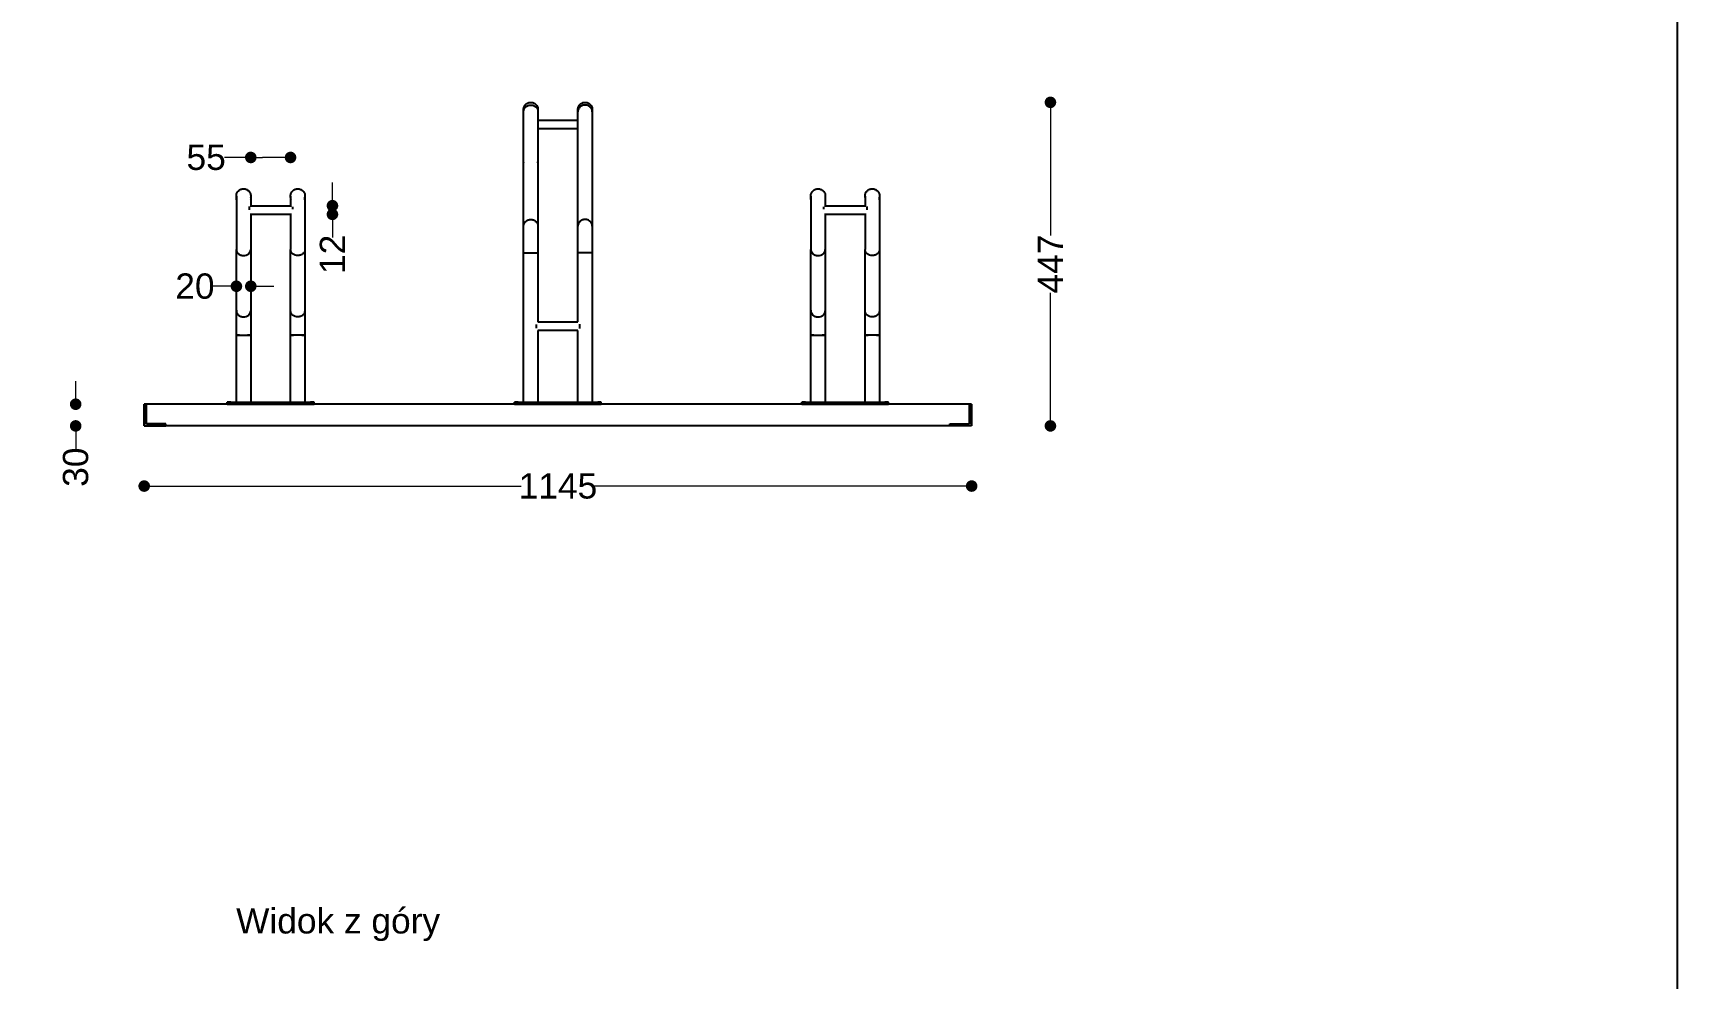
# Model space of a CAD drawing. Header units: millimetres. Extents: x 10366 to 13995, y 24552 to 29685.
# Drawn here: x 11720 to 13995, y 27071 to 28378 of the extents above; entities that cross this region are included whole.
import ezdxf

# ---------------------------------------------------------------- set-up
doc = ezdxf.new("R2010")
doc.units = ezdxf.units.MM
doc.header["$LTSCALE"] = 3
doc.layers.add('DomyÅ›lny', color=7, linetype='Continuous')
doc.styles.get("Standard").update_dxf_attribs({"font": 'arial.ttf'})
doc.dimstyles.new('MATEUSZ', dxfattribs={"dimtxt": 35, "dimasz": 16, "dimexe": 0.18, "dimexo": 0.0625, "dimgap": 0.09, "dimtad": 0, "dimdec": 0, "dimdsep": 46, "dimtxsty": 'Standard', "dimblk": 'DOT', "dimcen": 0.09, "dimse1": 1, "dimse2": 1, "dimadec": 0, "dimazin": 0, "dimtfac": 1, "dimtdec": 0, "dimtofl": 0, "dimtmove": 0, "dimatfit": 3, "dimfxl": 1, "dimtolj": 1, "dimtzin": 0, "dimlwd": 9, "dimlwe": 9, "dimarcsym": 0})

# ---------------------------------------------------------------- blocks, each defined once
blk = doc.blocks.new('_Dot')
at = {"color": 0, "linetype": 'ByBlock', "lineweight": -2}
blk.add_line((-0.5, 0), (-1, 0), dxfattribs=at)
at = {"color": 0, "linetype": 'ByBlock', "const_width": 0.5}
blk.add_lwpolyline([(-0.25, 0, 1), (0.25, 0, 1)], format="xyb", close=True, dxfattribs=at)
blk = doc.blocks.new('*D24')
at = {"color": 0, "lineweight": 9, "transparency": 16777216}
for p, q in [((11889.8, 27751), (12395.5, 27751)), ((13002.8, 27751), (12497.1, 27751))]:
    blk.add_line(p, q, dxfattribs=at)
at = {"layer": 'Defpoints', "color": 0, "transparency": 16777216}
for p in [(11873.8, 27834.2), (13018.8, 27834.2), (13018.8, 27751)]:
    blk.add_point(p, dxfattribs=at)
at = {"color": 0, "lineweight": 9, "transparency": 16777216, "xscale": 16, "yscale": 16, "zscale": 16, "rotation": 180}
blk.add_blockref('_Dot', (11873.8, 27751), dxfattribs=at)
at = {"color": 0, "lineweight": 9, "transparency": 16777216, "xscale": 16, "yscale": 16, "zscale": 16}
blk.add_blockref('_Dot', (13018.8, 27751), dxfattribs=at)
at = {"color": 0, "transparency": 16777216, "insert": (12446.3, 27751), "char_height": 35, "attachment_point": 5}
blk.add_mtext('\\A1;1145', dxfattribs=at)
blk = doc.blocks.new('*D25')
at = {"color": 0, "lineweight": 9, "transparency": 16777216}
for p, q in [((13127.8, 28265.6), (13127.8, 28097.4)), ((13127.8, 27850.2), (13127.8, 28018.4))]:
    blk.add_line(p, q, dxfattribs=at)
at = {"layer": 'Defpoints', "color": 0, "transparency": 16777216}
for p in [(12483.9, 28281.6), (13018.8, 27834.2), (13127.8, 27834.2)]:
    blk.add_point(p, dxfattribs=at)
at = {"color": 0, "lineweight": 9, "transparency": 16777216, "xscale": 16, "yscale": 16, "zscale": 16}
for p, rotation in [((13127.8, 28281.6), 90), ((13127.8, 27834.2), 270)]:
    blk.add_blockref('_Dot', p, dxfattribs=dict(at, rotation=rotation))
at = {"color": 0, "transparency": 16777216, "insert": (13127.8, 28057.9), "char_height": 35, "attachment_point": 5, "rotation": 90}
blk.add_mtext('\\A1;447', dxfattribs=at)
blk = doc.blocks.new('*D26')
at = {"color": 0, "lineweight": 9, "transparency": 16777216}
for p, q in [((12021.3, 28205.4), (11984.8, 28205.4)), ((12060.3, 28205.4), (12037.3, 28205.4))]:
    blk.add_line(p, q, dxfattribs=at)
at = {"layer": 'Defpoints', "color": 0, "transparency": 16777216}
for p in [(12076.3, 28205.4), (12021.3, 28126.7), (12076.3, 28126.7)]:
    blk.add_point(p, dxfattribs=at)
at = {"color": 0, "lineweight": 9, "transparency": 16777216, "xscale": 16, "yscale": 16, "zscale": 16, "rotation": 180}
blk.add_blockref('_Dot', (12021.3, 28205.4), dxfattribs=at)
at = {"color": 0, "lineweight": 9, "transparency": 16777216, "xscale": 16, "yscale": 16, "zscale": 16}
blk.add_blockref('_Dot', (12076.3, 28205.4), dxfattribs=at)
at = {"color": 0, "transparency": 16777216, "insert": (11959.5, 28205.4), "char_height": 35, "attachment_point": 5}
blk.add_mtext('\\A1;55', dxfattribs=at)
blk = doc.blocks.new('*D27')
at = {"color": 0, "lineweight": 9, "transparency": 16777216}
for p, q in [((11985.4, 28027.3), (11969.4, 28027.3)), ((12037.3, 28027.3), (12053.3, 28027.3))]:
    blk.add_line(p, q, dxfattribs=at)
at = {"layer": 'Defpoints', "color": 0, "transparency": 16777216}
for p in [(12001.4, 28079.2), (12021.3, 28078.2), (12001.4, 28027.3)]:
    blk.add_point(p, dxfattribs=at)
at = {"color": 0, "lineweight": 9, "transparency": 16777216, "xscale": 16, "yscale": 16, "zscale": 16}
blk.add_blockref('_Dot', (12001.4, 28027.3), dxfattribs=at)
at = {"color": 0, "lineweight": 9, "transparency": 16777216, "xscale": 16, "yscale": 16, "zscale": 16, "rotation": 180}
blk.add_blockref('_Dot', (12021.3, 28027.3), dxfattribs=at)
at = {"color": 0, "transparency": 16777216, "insert": (11944, 28027.3), "char_height": 35, "attachment_point": 5}
blk.add_mtext('\\A1;20', dxfattribs=at)
blk = doc.blocks.new('*D28')
at = {"color": 0, "lineweight": 9, "transparency": 16777216}
for p, q in [((12134.3, 28154.7), (12134.3, 28170.7)), ((12134.3, 28110.7), (12134.3, 28094.7))]:
    blk.add_line(p, q, dxfattribs=at)
at = {"layer": 'Defpoints', "color": 0, "transparency": 16777216}
for p in [(12076.3, 28138.7), (12076.3, 28126.7), (12134.3, 28126.7)]:
    blk.add_point(p, dxfattribs=at)
at = {"color": 0, "lineweight": 9, "transparency": 16777216, "xscale": 16, "yscale": 16, "zscale": 16}
for p, rotation in [((12134.3, 28138.7), 270), ((12134.3, 28126.7), 90)]:
    blk.add_blockref('_Dot', p, dxfattribs=dict(at, rotation=rotation))
at = {"color": 0, "transparency": 16777216, "insert": (12134.3, 28071.4), "char_height": 35, "attachment_point": 5, "rotation": 90}
blk.add_mtext('\\A1;12', dxfattribs=at)
blk = doc.blocks.new('*D29')
at = {"color": 0, "lineweight": 9, "transparency": 16777216}
for p, q in [((11779, 27880.2), (11779, 27896.2)), ((11779, 27818.2), (11779, 27802.2))]:
    blk.add_line(p, q, dxfattribs=at)
at = {"layer": 'Defpoints', "color": 0, "transparency": 16777216}
for p in [(11873.8, 27864.2), (11779, 27834.2), (11873.8, 27834.2)]:
    blk.add_point(p, dxfattribs=at)
at = {"color": 0, "lineweight": 9, "transparency": 16777216, "xscale": 16, "yscale": 16, "zscale": 16}
for p, rotation in [((11779, 27864.2), 270), ((11779, 27834.2), 90)]:
    blk.add_blockref('_Dot', p, dxfattribs=dict(at, rotation=rotation))
at = {"color": 0, "transparency": 16777216, "insert": (11779, 27777.1), "char_height": 35, "attachment_point": 5, "rotation": 90}
blk.add_mtext('\\A1;30', dxfattribs=at)

msp = doc.modelspace()

# ---------------------------------------------------------------- linework, layer by layer
msp.add_lwpolyline([(10366.2, 24552.5), (10366.2, 29684.6), (13995, 29684.6), (13995, 24552.5)], close=True)
at = {"layer": 'DomyÅ›lny'}
for p, q in [((12398.7, 28110.4), (12398.7, 28268.7)), ((12418.7, 28268.7), (12418.7, 28110.4)), ((12473.9, 28110.4), (12473.9, 28268.7)), ((12493.9, 28268.7), (12493.9, 28110.4)), ((12418.7, 28257.1), (12473.9, 28257.1)), ((12473.9, 28245.1), (12418.7, 28245.1)), ((12020.3, 28138.7), (12077.5, 28138.7)), ((12076.3, 28126.7), (12021.3, 28126.7)), ((12815.3, 28138.7), (12872.5, 28138.7)), ((12871.3, 28126.7), (12816.3, 28126.7)), ((12001.3, 27993.5), (12001.3, 28078.2)), ((12021.3, 28078.2), (12021.3, 27993.5)), ((12076.3, 27993.5), (12076.3, 28078.2)), ((12096.3, 28078.2), (12096.3, 27993.5)), ((12796.3, 27993.5), (12796.3, 28078.2)), ((12816.3, 28078.2), (12816.3, 27993.5)), ((12871.3, 27993.5), (12871.3, 28078.2)), ((12891.3, 28078.2), (12891.3, 27993.5)), ((12398.7, 27867.2), (12398.7, 28073.3)), ((12418.7, 28073.3), (12418.7, 27978)), ((12473.9, 27978), (12473.9, 28073.3)), ((12493.9, 28073.3), (12493.9, 27867.2)), ((12418.7, 27978), (12473.9, 27978)), ((12418.7, 27966), (12418.7, 27867.2)), ((12473.9, 27966), (12418.7, 27966)), ((12473.9, 27867.2), (12473.9, 27966)), ((12001.3, 27867.2), (12001.3, 27959.5)), ((12021.3, 27959.5), (12021.3, 27867.2)), ((12076.3, 27867.2), (12076.3, 27959.5)), ((12096.3, 27959.5), (12096.3, 27867.2)), ((12796.3, 27867.2), (12796.3, 27959.5)), ((12816.3, 27959.5), (12816.3, 27867.2)), ((12871.3, 27867.2), (12871.3, 27959.5)), ((12891.3, 27959.5), (12891.3, 27867.2)), ((11873.8, 27864.2), (11873.8, 27834.2)), ((11876.8, 27864.2), (11873.8, 27864.2)), ((11873.8, 27834.2), (11873.8, 27864.2)), ((13018.8, 27864.2), (11873.8, 27864.2)), ((11876.8, 27837.2), (11876.8, 27864.2)), ((11988.8, 27864.2), (11988.8, 27867.2)), ((11993.8, 27864.2), (11993.8, 27867.2)), ((11993.8, 27867.2), (12103.8, 27867.2)), ((11993.8, 27864.2), (12103.8, 27864.2)), ((12103.8, 27864.2), (12103.8, 27867.2)), ((12108.8, 27864.2), (12108.8, 27867.2)), ((12386.3, 27864.2), (12386.3, 27867.2)), ((12391.3, 27864.2), (12391.3, 27867.2)), ((12391.3, 27867.2), (12501.3, 27867.2)), ((12391.3, 27864.2), (12501.3, 27864.2)), ((12501.3, 27864.2), (12501.3, 27867.2)), ((12506.3, 27864.2), (12506.3, 27867.2)), ((12783.8, 27864.2), (12783.8, 27867.2)), ((12788.8, 27864.2), (12788.8, 27867.2)), ((12788.8, 27867.2), (12898.8, 27867.2)), ((12788.8, 27864.2), (12898.8, 27864.2)), ((12898.8, 27864.2), (12898.8, 27867.2)), ((12903.8, 27864.2), (12903.8, 27867.2)), ((13015.8, 27864.2), (13018.8, 27864.2)), ((13015.8, 27837.2), (13015.8, 27864.2)), ((13018.8, 27864.2), (13018.8, 27834.2)), ((13018.8, 27834.2), (13018.8, 27864.2)), ((11873.8, 27834.2), (11903.8, 27834.2)), ((13018.8, 27834.2), (11873.8, 27834.2)), ((11903.8, 27837.2), (11876.8, 27837.2)), ((11903.8, 27834.2), (11903.8, 27837.2)), ((12988.8, 27834.2), (12988.8, 27837.2)), ((12988.8, 27837.2), (13015.8, 27837.2)), ((13018.8, 27834.2), (12988.8, 27834.2))]:
    msp.add_line(p, q, dxfattribs=at)
for points in [[(12398.7, 28271.6, 0), (12398.8, 28272.6, 0), (12398.9, 28273.6, 0), (12399.2, 28274.6, 0), (12399.5, 28275.5, 0), (12400, 28276.4, 0), (12400.5, 28277.3, 0), (12401.1, 28278, 0), (12401.7, 28278.8, 0), (12402.5, 28279.4, 0), (12403.3, 28280, 0), (12404.1, 28280.5, 0), (12405, 28280.9, 0), (12405.9, 28281.2, 0), (12406.8, 28281.4, 0), (12407.8, 28281.6, 0), (12408.7, 28281.6, 0)], [(12408.7, 28281.6, 0), (12409.7, 28281.6, 0), (12410.7, 28281.4, 0), (12411.7, 28281.2, 0), (12412.6, 28280.8, 0), (12413.5, 28280.4, 0), (12414.4, 28279.9, 0), (12415.2, 28279.3, 0), (12415.9, 28278.6, 0), (12416.5, 28277.9, 0), (12417.1, 28277.1, 0), (12417.6, 28276.3, 0), (12418, 28275.4, 0), (12418.3, 28274.5, 0), (12418.6, 28273.5, 0), (12418.7, 28272.6, 0), (12418.7, 28271.6, 0)], [(12473.9, 28271.6, 0), (12473.9, 28272.6, 0), (12474.1, 28273.6, 0), (12474.3, 28274.6, 0), (12474.7, 28275.5, 0), (12475.1, 28276.4, 0), (12475.6, 28277.3, 0), (12476.2, 28278, 0), (12476.9, 28278.8, 0), (12477.6, 28279.4, 0), (12478.4, 28280, 0), (12479.2, 28280.5, 0), (12480.1, 28280.9, 0), (12481, 28281.2, 0), (12481.9, 28281.4, 0), (12482.9, 28281.6, 0), (12483.9, 28281.6, 0)], [(12483.9, 28281.6, 0), (12484.9, 28281.6, 0), (12485.9, 28281.4, 0), (12486.8, 28281.2, 0), (12487.8, 28280.8, 0), (12488.7, 28280.4, 0), (12489.5, 28279.9, 0), (12490.3, 28279.3, 0), (12491, 28278.6, 0), (12491.7, 28277.9, 0), (12492.2, 28277.1, 0), (12492.7, 28276.3, 0), (12493.1, 28275.4, 0), (12493.5, 28274.5, 0), (12493.7, 28273.5, 0), (12493.8, 28272.6, 0), (12493.9, 28271.6, 0)], [(12398.7, 28268.7, 0), (12398.8, 28269.5, 0), (12398.9, 28270.4, 0), (12399.1, 28271.2, 0), (12399.4, 28272.1, 0), (12399.9, 28272.9, 0), (12400.4, 28273.7, 0), (12401, 28274.5, 0), (12401.7, 28275.2, 0), (12402.4, 28275.9, 0), (12403.3, 28276.4, 0), (12404.1, 28276.9, 0), (12405.1, 28277.3, 0), (12406, 28277.6, 0), (12406.9, 28277.8, 0), (12408.7, 28277.9, 0)], [(12398.9, 28270.1, 0), (12398.7, 28271.6, 0)], [(12398.7, 28268.7, 0), (12398.7, 28271.6, 0)], [(12408.7, 28277.9, 0), (12410.6, 28277.8, 0), (12411.5, 28277.6, 0), (12412.4, 28277.3, 0), (12413.3, 28276.9, 0), (12414.2, 28276.4, 0), (12415, 28275.9, 0), (12415.8, 28275.2, 0), (12416.5, 28274.5, 0), (12417.1, 28273.7, 0), (12417.6, 28272.9, 0), (12418, 28272.1, 0), (12418.3, 28271.2, 0), (12418.6, 28270.4, 0), (12418.7, 28269.5, 0), (12418.7, 28268.7, 0)], [(12418.7, 28271.6, 0), (12418.6, 28270.1, 0)], [(12418.7, 28271.6, 0), (12418.7, 28271.6, 0), (12418.7, 28271.6, 0), (12418.7, 28271.6, 0), (12418.7, 28271.6, 0), (12418.7, 28271.5, 0), (12418.7, 28270.9, 0), (12418.7, 28268.7, 0)], [(12483.9, 28277.9, 0), (12482, 28277.8, 0), (12481.1, 28277.6, 0), (12480.2, 28277.3, 0), (12479.3, 28276.9, 0), (12478.4, 28276.4, 0), (12477.6, 28275.9, 0), (12476.8, 28275.2, 0), (12476.1, 28274.5, 0), (12475.5, 28273.7, 0), (12475, 28272.9, 0), (12474.6, 28272.1, 0), (12474.3, 28271.2, 0), (12474, 28270.4, 0), (12473.9, 28269.5, 0), (12473.9, 28268.7, 0)], [(12474, 28270.1, 0), (12473.9, 28271.6, 0)], [(12473.9, 28268.7, 0), (12473.9, 28271.6, 0)], [(12493.9, 28268.7, 0), (12493.8, 28269.5, 0), (12493.7, 28270.4, 0), (12493.5, 28271.2, 0), (12493.2, 28272.1, 0), (12492.7, 28272.9, 0), (12492.2, 28273.7, 0), (12491.6, 28274.5, 0), (12490.9, 28275.2, 0), (12490.2, 28275.9, 0), (12489.3, 28276.4, 0), (12488.5, 28276.9, 0), (12487.5, 28277.3, 0), (12486.6, 28277.6, 0), (12485.7, 28277.8, 0), (12483.9, 28277.9, 0)], [(12493.9, 28271.6, 0), (12493.7, 28270.1, 0)], [(12493.9, 28271.6, 0), (12493.9, 28271.6, 0), (12493.9, 28271.6, 0), (12493.9, 28271.6, 0), (12493.9, 28271.6, 0), (12493.9, 28271.5, 0), (12493.9, 28270.9, 0), (12493.9, 28268.7, 0)], [(12398.9, 28199.1, 0), (12398.8, 28198.4, 0), (12398.7, 28197.8, 0)], [(12418.7, 28197.8, 0), (12418.7, 28198.5, 0), (12418.6, 28199.2, 0)], [(12473.9, 28197.8, 0), (12473.9, 28198.5, 0), (12474, 28199.2, 0)], [(12493.7, 28199.1, 0), (12493.8, 28198.4, 0), (12493.9, 28197.8, 0)], [(12001.3, 28152.1, 0), (12001.4, 28153.1, 0), (12001.5, 28154.1, 0), (12001.7, 28155, 0), (12002.1, 28156, 0), (12002.5, 28156.9, 0), (12003, 28157.7, 0), (12003.6, 28158.5, 0), (12004.3, 28159.2, 0), (12005, 28159.9, 0), (12005.8, 28160.5, 0), (12006.7, 28160.9, 0), (12007.5, 28161.4, 0), (12008.4, 28161.7, 0), (12009.4, 28161.9, 0), (12010.3, 28162, 0), (12011.3, 28162.1, 0)], [(12001.6, 28149.8, 0), (12001.4, 28151, 0), (12001.3, 28152.1, 0)], [(12001.3, 28152.1, 0), (12001.3, 28152.1, 0), (12001.3, 28152.1, 0), (12001.3, 28152.1, 0), (12001.3, 28152.1, 0), (12001.3, 28152.1, 0), (12001.3, 28152.1, 0), (12001.3, 28152.1, 0), (12001.3, 28152.1, 0), (12001.3, 28152.1, 0), (12001.3, 28151.9, 0), (12001.3, 28151.3, 0), (12001.3, 28144.5, 0), (12001.3, 28078.2, 0)], [(12001.6, 28146.9, 0), (12001.4, 28147.8, 0), (12001.3, 28148.6, 0), (12001.3, 28149.5, 0), (12001.4, 28150.3, 0)], [(12011.3, 28162.1, 0), (12012.3, 28162, 0), (12013.3, 28161.9, 0), (12014.3, 28161.6, 0), (12015.2, 28161.3, 0), (12016.1, 28160.9, 0), (12016.9, 28160.3, 0), (12017.7, 28159.8, 0), (12018.4, 28159.1, 0), (12019.1, 28158.3, 0), (12019.7, 28157.6, 0), (12020.2, 28156.7, 0), (12020.6, 28155.8, 0), (12020.9, 28154.9, 0), (12021.1, 28154, 0), (12021.3, 28153, 0), (12021.3, 28152.1, 0)], [(12021.3, 28152.1, 0), (12021.2, 28150.9, 0), (12021, 28149.8, 0)], [(12021.3, 28149.1, 0), (12021.2, 28148.1, 0), (12021.1, 28147.1, 0)], [(12021.3, 28152.1, 0), (12021.3, 28152.1, 0), (12021.3, 28152.1, 0), (12021.3, 28152.1, 0), (12021.3, 28152.1, 0), (12021.3, 28152.1, 0), (12021.3, 28152.1, 0), (12021.3, 28152.1, 0), (12021.3, 28152.1, 0), (12021.3, 28152.1, 0), (12021.3, 28152.1, 0), (12021.3, 28152, 0), (12021.3, 28151.7, 0), (12021.3, 28150.7, 0), (12021.3, 28138.7, 0)], [(12076.3, 28152.1, 0), (12076.4, 28153.1, 0), (12076.5, 28154.1, 0), (12076.8, 28155, 0), (12077.1, 28156, 0), (12077.5, 28156.9, 0), (12078, 28157.7, 0), (12078.6, 28158.5, 0), (12079.3, 28159.2, 0), (12080, 28159.9, 0), (12080.8, 28160.5, 0), (12081.7, 28160.9, 0), (12082.5, 28161.4, 0), (12083.5, 28161.7, 0), (12084.4, 28161.9, 0), (12085.3, 28162, 0), (12086.3, 28162.1, 0)], [(12076.6, 28149.6, 0), (12076.4, 28150.8, 0), (12076.3, 28152.1, 0)], [(12076.3, 28152.1, 0), (12076.3, 28152.1, 0), (12076.3, 28152.1, 0), (12076.3, 28152.1, 0), (12076.3, 28152.1, 0), (12076.3, 28152.1, 0), (12076.3, 28152.1, 0), (12076.3, 28152.1, 0), (12076.3, 28152.1, 0), (12076.3, 28152.1, 0), (12076.3, 28152.1, 0), (12076.3, 28152, 0), (12076.3, 28151.7, 0), (12076.3, 28150.7, 0), (12076.3, 28138.7, 0)], [(12076.3, 28149.1, 0), (12076.3, 28148.2, 0), (12076.5, 28147.3, 0)], [(12086.3, 28162.1, 0), (12087.3, 28162, 0), (12088.3, 28161.9, 0), (12089.3, 28161.6, 0), (12090.2, 28161.3, 0), (12091.1, 28160.9, 0), (12091.9, 28160.3, 0), (12092.7, 28159.8, 0), (12093.4, 28159.1, 0), (12094.1, 28158.3, 0), (12094.7, 28157.6, 0), (12095.2, 28156.7, 0), (12095.6, 28155.8, 0), (12095.9, 28154.9, 0), (12096.1, 28154, 0), (12096.3, 28153, 0), (12096.3, 28152.1, 0)], [(12096.3, 28152.1, 0), (12096.2, 28150.7, 0), (12095.9, 28149.4, 0)], [(12096, 28146.9, 0), (12096.2, 28147.8, 0), (12096.3, 28148.7, 0), (12096.3, 28149.6, 0), (12096.2, 28150.5, 0)], [(12096.3, 28152.1, 0), (12096.3, 28152.1, 0), (12096.3, 28152.1, 0), (12096.3, 28152.1, 0), (12096.3, 28152.1, 0), (12096.3, 28152.1, 0), (12096.3, 28152.1, 0), (12096.3, 28152.1, 0), (12096.3, 28152.1, 0), (12096.3, 28152.1, 0), (12096.3, 28151.9, 0), (12096.3, 28151.3, 0), (12096.3, 28144.5, 0), (12096.3, 28078.2, 0)], [(12796.3, 28152.1, 0), (12796.4, 28153.1, 0), (12796.5, 28154.1, 0), (12796.7, 28155, 0), (12797.1, 28156, 0), (12797.5, 28156.9, 0), (12798, 28157.7, 0), (12798.6, 28158.5, 0), (12799.3, 28159.2, 0), (12800, 28159.9, 0), (12800.8, 28160.5, 0), (12801.7, 28160.9, 0), (12802.5, 28161.4, 0), (12803.4, 28161.7, 0), (12804.4, 28161.9, 0), (12805.3, 28162, 0), (12806.3, 28162.1, 0)], [(12796.6, 28149.6, 0), (12796.4, 28150.8, 0), (12796.3, 28152.1, 0)], [(12796.3, 28152.1, 0), (12796.3, 28152.1, 0), (12796.3, 28152.1, 0), (12796.3, 28152.1, 0), (12796.3, 28152.1, 0), (12796.3, 28152.1, 0), (12796.3, 28152.1, 0), (12796.3, 28152.1, 0), (12796.3, 28152.1, 0), (12796.3, 28152.1, 0), (12796.3, 28151.9, 0), (12796.3, 28151.3, 0), (12796.3, 28144.5, 0), (12796.3, 28078.2, 0)], [(12796.6, 28146.9, 0), (12796.4, 28147.8, 0), (12796.3, 28148.7, 0), (12796.3, 28149.6, 0), (12796.4, 28150.5, 0)], [(12806.3, 28162.1, 0), (12807.3, 28162, 0), (12808.3, 28161.9, 0), (12809.3, 28161.6, 0), (12810.2, 28161.3, 0), (12811.1, 28160.9, 0), (12811.9, 28160.3, 0), (12812.7, 28159.8, 0), (12813.4, 28159.1, 0), (12814.1, 28158.3, 0), (12814.7, 28157.6, 0), (12815.2, 28156.7, 0), (12815.6, 28155.8, 0), (12815.9, 28154.9, 0), (12816.1, 28154, 0), (12816.3, 28153, 0), (12816.3, 28152.1, 0)], [(12816.3, 28152.1, 0), (12816.2, 28150.7, 0), (12815.9, 28149.4, 0)], [(12816.3, 28149.1, 0), (12816.3, 28148.2, 0), (12816.1, 28147.3, 0)], [(12816.3, 28152.1, 0), (12816.3, 28152.1, 0), (12816.3, 28152.1, 0), (12816.3, 28152.1, 0), (12816.3, 28152.1, 0), (12816.3, 28152.1, 0), (12816.3, 28152.1, 0), (12816.3, 28152.1, 0), (12816.3, 28152.1, 0), (12816.3, 28152.1, 0), (12816.3, 28152.1, 0), (12816.3, 28152, 0), (12816.3, 28151.7, 0), (12816.3, 28150.7, 0), (12816.3, 28138.7, 0)], [(12871.3, 28152.1, 0), (12871.4, 28153.1, 0), (12871.5, 28154.1, 0), (12871.8, 28155, 0), (12872.1, 28156, 0), (12872.5, 28156.9, 0), (12873, 28157.7, 0), (12873.6, 28158.5, 0), (12874.3, 28159.2, 0), (12875, 28159.9, 0), (12875.8, 28160.5, 0), (12876.7, 28160.9, 0), (12877.5, 28161.4, 0), (12878.5, 28161.7, 0), (12879.4, 28161.9, 0), (12880.3, 28162, 0), (12881.3, 28162.1, 0)], [(12871.5, 28150, 0), (12871.4, 28151.1, 0), (12871.3, 28152.1, 0)], [(12871.3, 28152.1, 0), (12871.3, 28152.1, 0), (12871.3, 28152.1, 0), (12871.3, 28152.1, 0), (12871.3, 28152.1, 0), (12871.3, 28152.1, 0), (12871.3, 28152.1, 0), (12871.3, 28152.1, 0), (12871.3, 28152.1, 0), (12871.3, 28152.1, 0), (12871.3, 28152.1, 0), (12871.3, 28152, 0), (12871.3, 28151.7, 0), (12871.3, 28150.7, 0), (12871.3, 28138.7, 0)], [(12871.3, 28149.1, 0), (12871.4, 28148.1, 0), (12871.5, 28147.1, 0)], [(12881.3, 28162.1, 0), (12882.3, 28162, 0), (12883.3, 28161.9, 0), (12884.3, 28161.6, 0), (12885.2, 28161.3, 0), (12886.1, 28160.9, 0), (12886.9, 28160.3, 0), (12887.7, 28159.8, 0), (12888.4, 28159.1, 0), (12889.1, 28158.3, 0), (12889.7, 28157.6, 0), (12890.2, 28156.7, 0), (12890.6, 28155.8, 0), (12890.9, 28154.9, 0), (12891.1, 28154, 0), (12891.3, 28153, 0), (12891.3, 28152.1, 0)], [(12891.3, 28152.1, 0), (12891.2, 28150.8, 0), (12891, 28149.6, 0)], [(12891, 28146.9, 0), (12891.2, 28147.8, 0), (12891.3, 28148.6, 0), (12891.3, 28149.5, 0), (12891.2, 28150.3, 0)], [(12891.3, 28152.1, 0), (12891.3, 28152.1, 0), (12891.3, 28152.1, 0), (12891.3, 28152.1, 0), (12891.3, 28152.1, 0), (12891.3, 28152.1, 0), (12891.3, 28152.1, 0), (12891.3, 28152.1, 0), (12891.3, 28152.1, 0), (12891.3, 28152.1, 0), (12891.3, 28151.9, 0), (12891.3, 28151.3, 0), (12891.3, 28144.5, 0), (12891.3, 28078.2, 0)], [(12018.9, 28137.7, 0), (12018.9, 28133, 0)], [(12021.3, 28128.1, 0), (12021.3, 28078.2, 0)], [(12076.3, 28127.9, 0), (12076.3, 28078.2, 0)], [(12078.9, 28137.3, 0), (12078.9, 28133.7, 0)], [(12813.7, 28137.3, 0), (12813.7, 28133.7, 0)], [(12816.3, 28127.9, 0), (12816.3, 28078.2, 0)], [(12871.3, 28128.1, 0), (12871.3, 28078.2, 0)], [(12873.7, 28137.7, 0), (12873.7, 28133, 0)], [(12398.7, 28110.4, 0), (12398.8, 28111.2, 0), (12398.9, 28112, 0), (12399.1, 28112.9, 0), (12399.4, 28113.8, 0), (12399.9, 28114.6, 0), (12400.4, 28115.4, 0), (12401, 28116.2, 0), (12401.7, 28116.9, 0), (12402.4, 28117.5, 0), (12403.3, 28118.1, 0), (12404.1, 28118.6, 0), (12405.1, 28119, 0), (12406, 28119.3, 0), (12406.9, 28119.5, 0), (12408.7, 28119.6, 0)], [(12398.9, 28114.4, 0), (12398.8, 28113.7, 0), (12398.7, 28113, 0)], [(12398.7, 28073.3, 0), (12398.7, 28110.4, 0)], [(12408.7, 28119.6, 0), (12410.6, 28119.5, 0), (12411.5, 28119.3, 0), (12412.4, 28119, 0), (12413.3, 28118.6, 0), (12414.2, 28118.1, 0), (12415, 28117.5, 0), (12415.8, 28116.9, 0), (12416.5, 28116.2, 0), (12417.1, 28115.4, 0), (12417.6, 28114.6, 0), (12418, 28113.8, 0), (12418.3, 28112.9, 0), (12418.6, 28112, 0), (12418.7, 28111.2, 0), (12418.7, 28110.4, 0)], [(12418.7, 28113, 0), (12418.7, 28113.7, 0), (12418.6, 28114.4, 0)], [(12418.7, 28110.4, 0), (12418.7, 28095.5, 0), (12418.7, 28073.3, 0)], [(12483.9, 28119.6, 0), (12482, 28119.5, 0), (12481.1, 28119.3, 0), (12480.2, 28119, 0), (12479.3, 28118.6, 0), (12478.4, 28118.1, 0), (12477.6, 28117.5, 0), (12476.8, 28116.9, 0), (12476.1, 28116.2, 0), (12475.5, 28115.4, 0), (12475, 28114.6, 0), (12474.6, 28113.8, 0), (12474.3, 28112.9, 0), (12474, 28112, 0), (12473.9, 28111.2, 0), (12473.9, 28110.4, 0)], [(12473.9, 28113, 0), (12473.9, 28113.7, 0), (12474, 28114.4, 0)], [(12473.9, 28073.3, 0), (12473.9, 28110.4, 0)], [(12493.9, 28110.4, 0), (12493.8, 28111.2, 0), (12493.7, 28112, 0), (12493.5, 28112.9, 0), (12493.2, 28113.8, 0), (12492.7, 28114.6, 0), (12492.2, 28115.4, 0), (12491.6, 28116.2, 0), (12490.9, 28116.9, 0), (12490.2, 28117.5, 0), (12489.3, 28118.1, 0), (12488.5, 28118.6, 0), (12487.5, 28119, 0), (12486.6, 28119.3, 0), (12485.7, 28119.5, 0), (12483.9, 28119.6, 0)], [(12493.7, 28114.4, 0), (12493.8, 28113.7, 0), (12493.9, 28113, 0)], [(12493.9, 28110.4, 0), (12493.9, 28095.5, 0), (12493.9, 28073.3, 0)], [(12001.4, 28079.2, 0), (12001.3, 28078.4, 0), (12001.3, 28077.5, 0), (12001.5, 28076.7, 0), (12001.7, 28075.8, 0), (12002.1, 28075, 0), (12002.5, 28074.2, 0), (12003.1, 28073.4, 0), (12003.8, 28072.6, 0), (12004.6, 28072, 0), (12005.4, 28071.4, 0), (12006.4, 28070.9, 0), (12007.3, 28070.4, 0), (12008.3, 28070.1, 0), (12009.3, 28069.9, 0), (12011.3, 28069.7, 0)], [(12011.3, 28069.7, 0), (12013.1, 28069.9, 0), (12015, 28070.3, 0), (12015.9, 28070.7, 0), (12016.8, 28071.1, 0), (12017.6, 28071.6, 0), (12018.4, 28072.2, 0), (12019.1, 28072.9, 0), (12019.7, 28073.6, 0), (12020.2, 28074.3, 0), (12020.6, 28075.1, 0), (12020.9, 28075.9, 0), (12021.1, 28076.7, 0), (12021.3, 28077.5, 0), (12021.3, 28078.2, 0)], [(12086.3, 28069.7, 0), (12084.5, 28069.9, 0), (12082.6, 28070.3, 0), (12081.7, 28070.7, 0), (12080.8, 28071.1, 0), (12080, 28071.6, 0), (12079.2, 28072.2, 0), (12078.5, 28072.9, 0), (12077.9, 28073.6, 0), (12077.4, 28074.3, 0), (12077, 28075.1, 0), (12076.7, 28075.9, 0), (12076.5, 28076.7, 0), (12076.3, 28077.5, 0), (12076.3, 28078.2, 0)], [(12096.2, 28079.2, 0), (12096.3, 28078.4, 0), (12096.3, 28077.5, 0), (12096.1, 28076.7, 0), (12095.9, 28075.8, 0), (12095.6, 28075, 0), (12095.1, 28074.2, 0), (12094.5, 28073.4, 0), (12093.8, 28072.6, 0), (12093, 28072, 0), (12092.2, 28071.4, 0), (12091.2, 28070.9, 0), (12090.3, 28070.4, 0), (12089.3, 28070.1, 0), (12088.3, 28069.9, 0), (12086.3, 28069.7, 0)], [(12796.4, 28079.2, 0), (12796.3, 28078.4, 0), (12796.3, 28077.5, 0), (12796.5, 28076.7, 0), (12796.7, 28075.8, 0), (12797, 28075, 0), (12797.5, 28074.2, 0), (12798.1, 28073.4, 0), (12798.8, 28072.6, 0), (12799.6, 28072, 0), (12800.4, 28071.4, 0), (12801.4, 28070.9, 0), (12802.3, 28070.4, 0), (12803.3, 28070.1, 0), (12804.3, 28069.9, 0), (12806.3, 28069.7, 0)], [(12806.3, 28069.7, 0), (12808.1, 28069.9, 0), (12810, 28070.3, 0), (12810.9, 28070.7, 0), (12811.8, 28071.1, 0), (12812.6, 28071.6, 0), (12813.4, 28072.2, 0), (12814.1, 28072.9, 0), (12814.7, 28073.6, 0), (12815.2, 28074.3, 0), (12815.6, 28075.1, 0), (12815.9, 28075.9, 0), (12816.1, 28076.7, 0), (12816.3, 28077.5, 0), (12816.3, 28078.2, 0)], [(12881.3, 28069.7, 0), (12879.5, 28069.9, 0), (12877.6, 28070.3, 0), (12876.7, 28070.7, 0), (12875.8, 28071.1, 0), (12875, 28071.6, 0), (12874.2, 28072.2, 0), (12873.5, 28072.9, 0), (12872.9, 28073.6, 0), (12872.4, 28074.3, 0), (12872, 28075.1, 0), (12871.7, 28075.9, 0), (12871.5, 28076.7, 0), (12871.3, 28077.5, 0), (12871.3, 28078.2, 0)], [(12891.2, 28079.2, 0), (12891.3, 28078.3, 0), (12891.3, 28077.5, 0), (12891.1, 28076.7, 0), (12890.9, 28075.8, 0), (12890.5, 28075, 0), (12890.1, 28074.2, 0), (12889.5, 28073.4, 0), (12888.8, 28072.6, 0), (12888, 28072, 0), (12887.2, 28071.4, 0), (12886.2, 28070.9, 0), (12885.3, 28070.4, 0), (12884.3, 28070.1, 0), (12883.3, 28069.9, 0), (12881.3, 28069.7, 0)], [(12398.7, 28073.3, 0), (12398.7, 28073.3, 0), (12398.7, 28073.3, 0), (12398.7, 28073.3, 0), (12398.7, 28073.3, 0), (12398.7, 28073.3, 0), (12398.7, 28073.3, 0), (12398.7, 28073.3, 0), (12398.7, 28073.3, 0), (12398.7, 28073.3, 0), (12398.7, 28073.3, 0), (12398.7, 28073.3, 0), (12398.7, 28073.3, 0), (12398.8, 28073.3, 0), (12398.9, 28073.3, 0), (12399.4, 28073.3, 0), (12401.6, 28073.3, 0), (12408.7, 28073.3, 0)], [(12408.7, 28073.3, 0), (12415.8, 28073.3, 0), (12418, 28073.3, 0), (12418.6, 28073.3, 0), (12418.7, 28073.3, 0), (12418.7, 28073.3, 0), (12418.7, 28073.3, 0), (12418.7, 28073.3, 0), (12418.7, 28073.3, 0), (12418.7, 28073.3, 0), (12418.7, 28073.3, 0), (12418.7, 28073.3, 0), (12418.7, 28073.3, 0), (12418.7, 28073.3, 0), (12418.7, 28073.3, 0), (12418.7, 28073.3, 0), (12418.7, 28073.3, 0), (12418.7, 28073.3, 0), (12418.7, 28073.3, 0)], [(12483.9, 28073.3, 0), (12476.8, 28073.3, 0), (12474.6, 28073.3, 0), (12474, 28073.3, 0), (12473.9, 28073.3, 0), (12473.9, 28073.3, 0), (12473.9, 28073.3, 0), (12473.9, 28073.3, 0), (12473.9, 28073.3, 0), (12473.9, 28073.3, 0), (12473.9, 28073.3, 0), (12473.9, 28073.3, 0), (12473.9, 28073.3, 0), (12473.9, 28073.3, 0), (12473.9, 28073.3, 0), (12473.9, 28073.3, 0), (12473.9, 28073.3, 0), (12473.9, 28073.3, 0), (12473.9, 28073.3, 0)], [(12493.9, 28073.3, 0), (12493.9, 28073.3, 0), (12493.9, 28073.3, 0), (12493.9, 28073.3, 0), (12493.9, 28073.3, 0), (12493.9, 28073.3, 0), (12493.9, 28073.3, 0), (12493.9, 28073.3, 0), (12493.9, 28073.3, 0), (12493.9, 28073.3, 0), (12493.9, 28073.3, 0), (12493.9, 28073.3, 0), (12493.9, 28073.3, 0), (12493.8, 28073.3, 0), (12493.7, 28073.3, 0), (12493.2, 28073.3, 0), (12491, 28073.3, 0), (12483.9, 28073.3, 0)], [(12001.4, 27994.4, 0), (12001.3, 27993.6, 0), (12001.3, 27992.8, 0), (12001.5, 27991.9, 0), (12001.7, 27991.1, 0), (12002.1, 27990.2, 0), (12002.5, 27989.4, 0), (12003.1, 27988.6, 0), (12003.8, 27987.9, 0), (12004.6, 27987.2, 0), (12005.4, 27986.6, 0), (12006.4, 27986.1, 0), (12007.3, 27985.7, 0), (12008.3, 27985.4, 0), (12009.3, 27985.2, 0), (12011.3, 27985, 0)], [(12001.3, 27959.5, 0), (12001.3, 27993.5, 0)], [(12001.6, 27988.6, 0), (12001.4, 27989.6, 0), (12001.3, 27990.4, 0), (12001.3, 27991.3, 0), (12001.4, 27992.2, 0)], [(12011.3, 27985, 0), (12013.1, 27985.1, 0), (12015, 27985.6, 0), (12015.9, 27985.9, 0), (12016.8, 27986.4, 0), (12017.6, 27986.9, 0), (12018.4, 27987.5, 0), (12019.1, 27988.1, 0), (12019.7, 27988.8, 0), (12020.2, 27989.6, 0), (12020.6, 27990.4, 0), (12020.9, 27991.1, 0), (12021.1, 27991.9, 0), (12021.3, 27992.7, 0), (12021.3, 27993.5, 0)], [(12021.3, 27990.8, 0), (12021.2, 27989.8, 0), (12021.1, 27988.8, 0)], [(12021.3, 27993.5, 0), (12021.3, 27959.5, 0)], [(12086.3, 27985, 0), (12084.5, 27985.1, 0), (12082.6, 27985.6, 0), (12081.7, 27985.9, 0), (12080.8, 27986.4, 0), (12080, 27986.9, 0), (12079.2, 27987.5, 0), (12078.5, 27988.1, 0), (12077.9, 27988.8, 0), (12077.4, 27989.6, 0), (12077, 27990.4, 0), (12076.7, 27991.1, 0), (12076.5, 27991.9, 0), (12076.3, 27992.7, 0), (12076.3, 27993.5, 0)], [(12076.3, 27959.5, 0), (12076.3, 27993.5, 0)], [(12076.3, 27990.8, 0), (12076.3, 27989.9, 0), (12076.5, 27989, 0)], [(12096.2, 27994.4, 0), (12096.3, 27993.6, 0), (12096.3, 27992.8, 0), (12096.1, 27991.9, 0), (12095.9, 27991.1, 0), (12095.5, 27990.2, 0), (12095.1, 27989.4, 0), (12094.5, 27988.6, 0), (12093.8, 27987.9, 0), (12093, 27987.2, 0), (12092.2, 27986.6, 0), (12091.2, 27986.1, 0), (12090.3, 27985.7, 0), (12089.3, 27985.4, 0), (12088.3, 27985.2, 0), (12086.3, 27985, 0)], [(12096, 27988.6, 0), (12096.2, 27989.5, 0), (12096.3, 27990.4, 0), (12096.3, 27991.3, 0), (12096.2, 27992.2, 0)], [(12096.3, 27993.5, 0), (12096.3, 27959.5, 0)], [(12796.4, 27994.4, 0), (12796.3, 27993.6, 0), (12796.3, 27992.8, 0), (12796.5, 27992, 0), (12796.7, 27991.1, 0), (12797.1, 27990.3, 0), (12797.5, 27989.4, 0), (12798.1, 27988.6, 0), (12798.8, 27987.9, 0), (12799.6, 27987.2, 0), (12800.4, 27986.6, 0), (12801.4, 27986.1, 0), (12802.3, 27985.7, 0), (12803.3, 27985.4, 0), (12804.3, 27985.2, 0), (12806.3, 27985, 0)], [(12796.3, 27959.5, 0), (12796.3, 27993.5, 0)], [(12796.6, 27988.6, 0), (12796.4, 27989.5, 0), (12796.3, 27990.4, 0), (12796.3, 27991.3, 0), (12796.4, 27992.2, 0)], [(12806.3, 27985, 0), (12808.1, 27985.1, 0), (12810, 27985.6, 0), (12810.9, 27985.9, 0), (12811.8, 27986.4, 0), (12812.6, 27986.9, 0), (12813.4, 27987.5, 0), (12814.1, 27988.1, 0), (12814.7, 27988.8, 0), (12815.2, 27989.6, 0), (12815.6, 27990.4, 0), (12815.9, 27991.1, 0), (12816.1, 27991.9, 0), (12816.3, 27992.7, 0), (12816.3, 27993.5, 0)], [(12816.3, 27990.8, 0), (12816.3, 27989.9, 0), (12816.1, 27989, 0)], [(12816.3, 27993.5, 0), (12816.3, 27959.5, 0)], [(12881.3, 27985, 0), (12879.5, 27985.1, 0), (12877.6, 27985.6, 0), (12876.7, 27985.9, 0), (12875.8, 27986.4, 0), (12875, 27986.9, 0), (12874.2, 27987.5, 0), (12873.5, 27988.1, 0), (12872.9, 27988.8, 0), (12872.4, 27989.6, 0), (12872, 27990.4, 0), (12871.7, 27991.1, 0), (12871.5, 27991.9, 0), (12871.3, 27992.7, 0), (12871.3, 27993.5, 0)], [(12871.3, 27959.5, 0), (12871.3, 27993.5, 0)], [(12871.3, 27990.8, 0), (12871.4, 27989.8, 0), (12871.5, 27988.8, 0)], [(12891.2, 27994.4, 0), (12891.3, 27993.6, 0), (12891.3, 27992.8, 0), (12891.1, 27991.9, 0), (12890.9, 27991.1, 0), (12890.5, 27990.2, 0), (12890.1, 27989.4, 0), (12889.5, 27988.6, 0), (12888.8, 27987.9, 0), (12888, 27987.2, 0), (12887.2, 27986.6, 0), (12886.2, 27986.1, 0), (12885.3, 27985.7, 0), (12884.3, 27985.4, 0), (12883.3, 27985.2, 0), (12881.3, 27985, 0)], [(12891, 27988.6, 0), (12891.2, 27989.6, 0), (12891.3, 27990.4, 0), (12891.3, 27991.3, 0), (12891.2, 27992.2, 0)], [(12891.3, 27993.5, 0), (12891.3, 27959.5, 0)], [(12416.3, 27974.3, 0), (12416.3, 27969.3, 0)], [(12476.3, 27974.9, 0), (12476.3, 27968.7, 0)], [(12001.3, 27959.5, 0), (12001.3, 27959.5, 0), (12001.3, 27959.5, 0), (12001.3, 27959.5, 0), (12001.3, 27959.5, 0), (12001.3, 27959.5, 0), (12001.3, 27959.5, 0), (12001.3, 27959.5, 0), (12001.3, 27959.5, 0), (12001.3, 27959.5, 0), (12001.3, 27959.5, 0), (12001.3, 27959.5, 0), (12001.3, 27959.5, 0), (12001.4, 27959.5, 0), (12001.9, 27959.5, 0), (12003.9, 27959.5, 0), (12011.3, 27959.6, 0)], [(12005.5, 27959.5, 0), (12001.7, 27959.5, 0), (12001.4, 27959.5, 0), (12001.3, 27959.5, 0), (12001.3, 27959.5, 0), (12001.3, 27959.5, 0), (12001.3, 27959.5, 0), (12001.3, 27959.5, 0), (12001.3, 27959.5, 0), (12001.3, 27959.5, 0), (12001.3, 27959.5, 0), (12001.3, 27959.5, 0), (12001.3, 27959.5, 0), (12001.3, 27959.5, 0), (12001.3, 27959.5, 0), (12001.3, 27959.5, 0), (12001.3, 27959.5, 0), (12001.3, 27959.5, 0), (12001.3, 27959.5, 0), (12001.3, 27959.5, 0), (12001.3, 27959.5, 0), (12001.3, 27959.5, 0), (12001.3, 27959.5, 0), (12001.3, 27959.5, 0), (12001.3, 27959.5, 0), (12001.3, 27959.5, 0), (12001.3, 27959.5, 0), (12001.3, 27959.5, 0), (12001.3, 27959.5, 0), (12001.4, 27959.5, 0), (12001.7, 27959.5, 0), (12003.1, 27959.5, 0), (12011.3, 27959.5, 0)], [(12011.3, 27959.6, 0), (12018.4, 27959.5, 0), (12020.6, 27959.5, 0), (12021.1, 27959.5, 0), (12021.3, 27959.5, 0), (12021.3, 27959.5, 0), (12021.3, 27959.5, 0), (12021.3, 27959.5, 0), (12021.3, 27959.5, 0), (12021.3, 27959.5, 0), (12021.3, 27959.5, 0), (12021.3, 27959.5, 0), (12021.3, 27959.5, 0), (12021.3, 27959.5, 0), (12021.3, 27959.5, 0), (12021.3, 27959.5, 0), (12021.3, 27959.5, 0)], [(12011.3, 27959.5, 0), (12020.9, 27959.5, 0), (12021.2, 27959.5, 0), (12021.3, 27959.5, 0), (12021.3, 27959.5, 0), (12021.3, 27959.5, 0), (12021.3, 27959.5, 0), (12021.3, 27959.5, 0), (12021.3, 27959.5, 0), (12021.3, 27959.5, 0), (12021.3, 27959.5, 0), (12021.3, 27959.5, 0), (12021.3, 27959.5, 0), (12021.3, 27959.5, 0), (12021.3, 27959.5, 0), (12021.3, 27959.5, 0), (12021.3, 27959.5, 0), (12021.3, 27959.5, 0), (12021.3, 27959.5, 0), (12021.3, 27959.5, 0), (12021.3, 27959.5, 0), (12021.3, 27959.5, 0), (12021.3, 27959.5, 0), (12021.3, 27959.5, 0), (12021.3, 27959.5, 0), (12021.3, 27959.5, 0), (12021.3, 27959.5, 0), (12021.3, 27959.5, 0), (12021.2, 27959.5, 0), (12020.9, 27959.5, 0), (12019.5, 27959.5, 0), (12016.9, 27959.5, 0)], [(12086.3, 27959.6, 0), (12079.2, 27959.5, 0), (12077, 27959.5, 0), (12076.5, 27959.5, 0), (12076.3, 27959.5, 0), (12076.3, 27959.5, 0), (12076.3, 27959.5, 0), (12076.3, 27959.5, 0), (12076.3, 27959.5, 0), (12076.3, 27959.5, 0), (12076.3, 27959.5, 0), (12076.3, 27959.5, 0), (12076.3, 27959.5, 0), (12076.3, 27959.5, 0), (12076.3, 27959.5, 0), (12076.3, 27959.5, 0), (12076.3, 27959.5, 0)], [(12086.3, 27959.5, 0), (12076.7, 27959.5, 0), (12076.4, 27959.5, 0), (12076.3, 27959.5, 0), (12076.3, 27959.5, 0), (12076.3, 27959.5, 0), (12076.3, 27959.5, 0), (12076.3, 27959.5, 0), (12076.3, 27959.5, 0), (12076.3, 27959.5, 0), (12076.3, 27959.5, 0), (12076.3, 27959.5, 0), (12076.3, 27959.5, 0), (12076.3, 27959.5, 0), (12076.3, 27959.5, 0), (12076.3, 27959.5, 0), (12076.3, 27959.5, 0), (12076.3, 27959.5, 0), (12076.3, 27959.5, 0), (12076.3, 27959.5, 0), (12076.3, 27959.5, 0), (12076.3, 27959.5, 0), (12076.3, 27959.5, 0), (12076.3, 27959.5, 0), (12076.3, 27959.5, 0), (12076.3, 27959.5, 0), (12076.3, 27959.5, 0), (12076.3, 27959.5, 0), (12076.3, 27959.5, 0), (12076.4, 27959.5, 0), (12076.7, 27959.5, 0), (12078.1, 27959.5, 0), (12080.6, 27959.5, 0)], [(12096.3, 27959.5, 0), (12096.3, 27959.5, 0), (12096.3, 27959.5, 0), (12096.3, 27959.5, 0), (12096.3, 27959.5, 0), (12096.3, 27959.5, 0), (12096.3, 27959.5, 0), (12096.3, 27959.5, 0), (12096.3, 27959.5, 0), (12096.3, 27959.5, 0), (12096.3, 27959.5, 0), (12096.3, 27959.5, 0), (12096.3, 27959.5, 0), (12096.2, 27959.5, 0), (12095.7, 27959.5, 0), (12093.7, 27959.5, 0), (12086.3, 27959.6, 0)], [(12092.1, 27959.5, 0), (12095.8, 27959.5, 0), (12096.2, 27959.5, 0), (12096.3, 27959.5, 0), (12096.3, 27959.5, 0), (12096.3, 27959.5, 0), (12096.3, 27959.5, 0), (12096.3, 27959.5, 0), (12096.3, 27959.5, 0), (12096.3, 27959.5, 0), (12096.3, 27959.5, 0), (12096.3, 27959.5, 0), (12096.3, 27959.5, 0), (12096.3, 27959.5, 0), (12096.3, 27959.5, 0), (12096.3, 27959.5, 0), (12096.3, 27959.5, 0), (12096.3, 27959.5, 0), (12096.3, 27959.5, 0), (12096.3, 27959.5, 0), (12096.3, 27959.5, 0), (12096.3, 27959.5, 0), (12096.3, 27959.5, 0), (12096.3, 27959.5, 0), (12096.3, 27959.5, 0), (12096.3, 27959.5, 0), (12096.3, 27959.5, 0), (12096.3, 27959.5, 0), (12096.3, 27959.5, 0), (12096.3, 27959.5, 0), (12096.2, 27959.5, 0), (12095.9, 27959.5, 0), (12094.5, 27959.5, 0), (12086.3, 27959.5, 0)], [(12796.3, 27959.5, 0), (12796.3, 27959.5, 0), (12796.3, 27959.5, 0), (12796.3, 27959.5, 0), (12796.3, 27959.5, 0), (12796.3, 27959.5, 0), (12796.3, 27959.5, 0), (12796.3, 27959.5, 0), (12796.3, 27959.5, 0), (12796.3, 27959.5, 0), (12796.3, 27959.5, 0), (12796.3, 27959.5, 0), (12796.3, 27959.5, 0), (12796.4, 27959.5, 0), (12796.9, 27959.5, 0), (12798.9, 27959.5, 0), (12806.3, 27959.6, 0)], [(12800.5, 27959.5, 0), (12796.8, 27959.5, 0), (12796.4, 27959.5, 0), (12796.3, 27959.5, 0), (12796.3, 27959.5, 0), (12796.3, 27959.5, 0), (12796.3, 27959.5, 0), (12796.3, 27959.5, 0), (12796.3, 27959.5, 0), (12796.3, 27959.5, 0), (12796.3, 27959.5, 0), (12796.3, 27959.5, 0), (12796.3, 27959.5, 0), (12796.3, 27959.5, 0), (12796.3, 27959.5, 0), (12796.3, 27959.5, 0), (12796.3, 27959.5, 0), (12796.3, 27959.5, 0), (12796.3, 27959.5, 0), (12796.3, 27959.5, 0), (12796.3, 27959.5, 0), (12796.3, 27959.5, 0), (12796.3, 27959.5, 0), (12796.3, 27959.5, 0), (12796.3, 27959.5, 0), (12796.3, 27959.5, 0), (12796.3, 27959.5, 0), (12796.3, 27959.5, 0), (12796.3, 27959.5, 0), (12796.3, 27959.5, 0), (12796.4, 27959.5, 0), (12796.7, 27959.5, 0), (12798.1, 27959.5, 0), (12806.3, 27959.5, 0)], [(12806.3, 27959.6, 0), (12813.4, 27959.5, 0), (12815.6, 27959.5, 0), (12816.1, 27959.5, 0), (12816.3, 27959.5, 0), (12816.3, 27959.5, 0), (12816.3, 27959.5, 0), (12816.3, 27959.5, 0), (12816.3, 27959.5, 0), (12816.3, 27959.5, 0), (12816.3, 27959.5, 0), (12816.3, 27959.5, 0), (12816.3, 27959.5, 0), (12816.3, 27959.5, 0), (12816.3, 27959.5, 0), (12816.3, 27959.5, 0), (12816.3, 27959.5, 0)], [(12806.3, 27959.5, 0), (12815.9, 27959.5, 0), (12816.2, 27959.5, 0), (12816.3, 27959.5, 0), (12816.3, 27959.5, 0), (12816.3, 27959.5, 0), (12816.3, 27959.5, 0), (12816.3, 27959.5, 0), (12816.3, 27959.5, 0), (12816.3, 27959.5, 0), (12816.3, 27959.5, 0), (12816.3, 27959.5, 0), (12816.3, 27959.5, 0), (12816.3, 27959.5, 0), (12816.3, 27959.5, 0), (12816.3, 27959.5, 0), (12816.3, 27959.5, 0), (12816.3, 27959.5, 0), (12816.3, 27959.5, 0), (12816.3, 27959.5, 0), (12816.3, 27959.5, 0), (12816.3, 27959.5, 0), (12816.3, 27959.5, 0), (12816.3, 27959.5, 0), (12816.3, 27959.5, 0), (12816.3, 27959.5, 0), (12816.3, 27959.5, 0), (12816.3, 27959.5, 0), (12816.3, 27959.5, 0), (12816.2, 27959.5, 0), (12815.9, 27959.5, 0), (12814.5, 27959.5, 0), (12812, 27959.5, 0)], [(12881.3, 27959.6, 0), (12874.2, 27959.5, 0), (12872, 27959.5, 0), (12871.5, 27959.5, 0), (12871.3, 27959.5, 0), (12871.3, 27959.5, 0), (12871.3, 27959.5, 0), (12871.3, 27959.5, 0), (12871.3, 27959.5, 0), (12871.3, 27959.5, 0), (12871.3, 27959.5, 0), (12871.3, 27959.5, 0), (12871.3, 27959.5, 0), (12871.3, 27959.5, 0), (12871.3, 27959.5, 0), (12871.3, 27959.5, 0), (12871.3, 27959.5, 0)], [(12881.3, 27959.5, 0), (12871.7, 27959.5, 0), (12871.4, 27959.5, 0), (12871.3, 27959.5, 0), (12871.3, 27959.5, 0), (12871.3, 27959.5, 0), (12871.3, 27959.5, 0), (12871.3, 27959.5, 0), (12871.3, 27959.5, 0), (12871.3, 27959.5, 0), (12871.3, 27959.5, 0), (12871.3, 27959.5, 0), (12871.3, 27959.5, 0), (12871.3, 27959.5, 0), (12871.3, 27959.5, 0), (12871.3, 27959.5, 0), (12871.3, 27959.5, 0), (12871.3, 27959.5, 0), (12871.3, 27959.5, 0), (12871.3, 27959.5, 0), (12871.3, 27959.5, 0), (12871.3, 27959.5, 0), (12871.3, 27959.5, 0), (12871.3, 27959.5, 0), (12871.3, 27959.5, 0), (12871.3, 27959.5, 0), (12871.3, 27959.5, 0), (12871.3, 27959.5, 0), (12871.4, 27959.5, 0), (12871.7, 27959.5, 0), (12873.1, 27959.5, 0), (12875.7, 27959.5, 0)], [(12891.3, 27959.5, 0), (12891.3, 27959.5, 0), (12891.3, 27959.5, 0), (12891.3, 27959.5, 0), (12891.3, 27959.5, 0), (12891.3, 27959.5, 0), (12891.3, 27959.5, 0), (12891.3, 27959.5, 0), (12891.3, 27959.5, 0), (12891.3, 27959.5, 0), (12891.3, 27959.5, 0), (12891.3, 27959.5, 0), (12891.3, 27959.5, 0), (12891.2, 27959.5, 0), (12890.7, 27959.5, 0), (12888.7, 27959.5, 0), (12881.3, 27959.6, 0)], [(12887.1, 27959.5, 0), (12890.9, 27959.5, 0), (12891.2, 27959.5, 0), (12891.3, 27959.5, 0), (12891.3, 27959.5, 0), (12891.3, 27959.5, 0), (12891.3, 27959.5, 0), (12891.3, 27959.5, 0), (12891.3, 27959.5, 0), (12891.3, 27959.5, 0), (12891.3, 27959.5, 0), (12891.3, 27959.5, 0), (12891.3, 27959.5, 0), (12891.3, 27959.5, 0), (12891.3, 27959.5, 0), (12891.3, 27959.5, 0), (12891.3, 27959.5, 0), (12891.3, 27959.5, 0), (12891.3, 27959.5, 0), (12891.3, 27959.5, 0), (12891.3, 27959.5, 0), (12891.3, 27959.5, 0), (12891.3, 27959.5, 0), (12891.3, 27959.5, 0), (12891.3, 27959.5, 0), (12891.3, 27959.5, 0), (12891.3, 27959.5, 0), (12891.3, 27959.5, 0), (12891.3, 27959.5, 0), (12891.2, 27959.5, 0), (12890.9, 27959.5, 0), (12889.5, 27959.5, 0), (12881.3, 27959.5, 0)], [(11993.8, 27867.2, 0), (11988.8, 27867.2, 0)], [(11988.8, 27864.2, 0), (11988.8, 27864.2, 0), (11988.8, 27864.2, 0), (11988.8, 27864.2, 0), (11988.8, 27864.2, 0), (11988.8, 27864.2, 0), (11988.8, 27864.2, 0), (11988.8, 27864.2, 0), (11988.8, 27864.2, 0), (11988.8, 27864.2, 0), (11988.8, 27864.2, 0), (11988.8, 27864.2, 0), (11988.8, 27864.2, 0), (11988.8, 27864.2, 0), (11988.8, 27864.2, 0), (11988.9, 27864.2, 0), (11989.4, 27864.2, 0), (11993.8, 27864.2, 0)], [(12108.8, 27867.2, 0), (12108.8, 27867.2, 0), (12108.8, 27867.2, 0), (12108.8, 27867.2, 0), (12108.8, 27867.2, 0), (12108.8, 27867.2, 0), (12108.8, 27867.2, 0), (12108.8, 27867.2, 0), (12108.8, 27867.2, 0), (12108.8, 27867.2, 0), (12108.8, 27867.2, 0), (12108.8, 27867.2, 0), (12108.8, 27867.2, 0), (12108.8, 27867.2, 0), (12108.8, 27867.2, 0), (12108.7, 27867.2, 0), (12108.2, 27867.2, 0), (12103.8, 27867.2, 0)], [(12103.8, 27864.2, 0), (12108.8, 27864.2, 0)], [(12391.3, 27867.2, 0), (12386.3, 27867.2, 0)], [(12386.3, 27864.2, 0), (12386.3, 27864.2, 0), (12386.3, 27864.2, 0), (12386.3, 27864.2, 0), (12386.3, 27864.2, 0), (12386.3, 27864.2, 0), (12386.3, 27864.2, 0), (12386.3, 27864.2, 0), (12386.3, 27864.2, 0), (12386.3, 27864.2, 0), (12386.3, 27864.2, 0), (12386.3, 27864.2, 0), (12386.3, 27864.2, 0), (12386.3, 27864.2, 0), (12386.3, 27864.2, 0), (12386.4, 27864.2, 0), (12386.9, 27864.2, 0), (12391.3, 27864.2, 0)], [(12506.3, 27867.2, 0), (12506.3, 27867.2, 0), (12506.3, 27867.2, 0), (12506.3, 27867.2, 0), (12506.3, 27867.2, 0), (12506.3, 27867.2, 0), (12506.3, 27867.2, 0), (12506.3, 27867.2, 0), (12506.3, 27867.2, 0), (12506.3, 27867.2, 0), (12506.3, 27867.2, 0), (12506.3, 27867.2, 0), (12506.3, 27867.2, 0), (12506.3, 27867.2, 0), (12506.3, 27867.2, 0), (12506.2, 27867.2, 0), (12505.7, 27867.2, 0), (12501.3, 27867.2, 0)], [(12501.3, 27864.2, 0), (12506.3, 27864.2, 0)], [(12788.8, 27867.2, 0), (12783.8, 27867.2, 0)], [(12783.8, 27864.2, 0), (12783.8, 27864.2, 0), (12783.8, 27864.2, 0), (12783.8, 27864.2, 0), (12783.8, 27864.2, 0), (12783.8, 27864.2, 0), (12783.8, 27864.2, 0), (12783.8, 27864.2, 0), (12783.8, 27864.2, 0), (12783.8, 27864.2, 0), (12783.8, 27864.2, 0), (12783.8, 27864.2, 0), (12783.8, 27864.2, 0), (12783.8, 27864.2, 0), (12783.9, 27864.2, 0), (12784.4, 27864.2, 0), (12788.8, 27864.2, 0)], [(12903.8, 27867.2, 0), (12903.8, 27867.2, 0), (12903.8, 27867.2, 0), (12903.8, 27867.2, 0), (12903.8, 27867.2, 0), (12903.8, 27867.2, 0), (12903.8, 27867.2, 0), (12903.8, 27867.2, 0), (12903.8, 27867.2, 0), (12903.8, 27867.2, 0), (12903.8, 27867.2, 0), (12903.8, 27867.2, 0), (12903.8, 27867.2, 0), (12903.8, 27867.2, 0), (12903.8, 27867.2, 0), (12903.7, 27867.2, 0), (12903.2, 27867.2, 0), (12898.8, 27867.2, 0)], [(12898.8, 27864.2, 0), (12903.8, 27864.2, 0)]]:
    msp.add_polyline3d(points, dxfattribs=at)

# ---------------------------------------------------------------- texts
msp.add_text('Widok z góry', height=34.962).set_placement((12001, 27132.3))

# ---------------------------------------------------------------- dimensions: what is measured, and where the dimension line sits
for base, p1, p2, picture, middle in [((13127.8, 27834.2), (12483.9, 28281.6), (13018.8, 27834.2), '*D25', (13127.8, 28057.9)), ((12134.3, 28126.7), (12076.3, 28138.7), (12076.3, 28126.7), '*D28', (12134.3, 28071.4)), ((11779, 27834.2), (11873.8, 27864.2), (11873.8, 27834.2), '*D29', (11779, 27777.1))]:
    dim = msp.add_linear_dim(base=base, p1=p1, p2=p2, angle=90, dimstyle='MATEUSZ')
    dim.commit()
    dim.dimension.update_dxf_attribs({"geometry": picture, "text_midpoint": middle})
dim = msp.add_linear_dim(base=(12076.3, 28205.4), p1=(12021.3, 28126.7), p2=(12076.3, 28126.7), dimstyle='MATEUSZ')
dim.commit()
dim.dimension.update_dxf_attribs({"geometry": '*D26', "text_midpoint": (11959.5, 28205.4), "dimtype": 160})
for base, p1, p2, picture, middle in [((12001.4, 28027.3), (12021.3, 28078.2), (12001.4, 28079.2), '*D27', (11944, 28027.3)), ((13018.8, 27751), (11873.8, 27834.2), (13018.8, 27834.2), '*D24', (12446.3, 27751))]:
    dim = msp.add_linear_dim(base=base, p1=p1, p2=p2, dimstyle='MATEUSZ')
    dim.commit()
    dim.dimension.update_dxf_attribs({"geometry": picture, "text_midpoint": middle})

doc.saveas('drawing.dxf')
